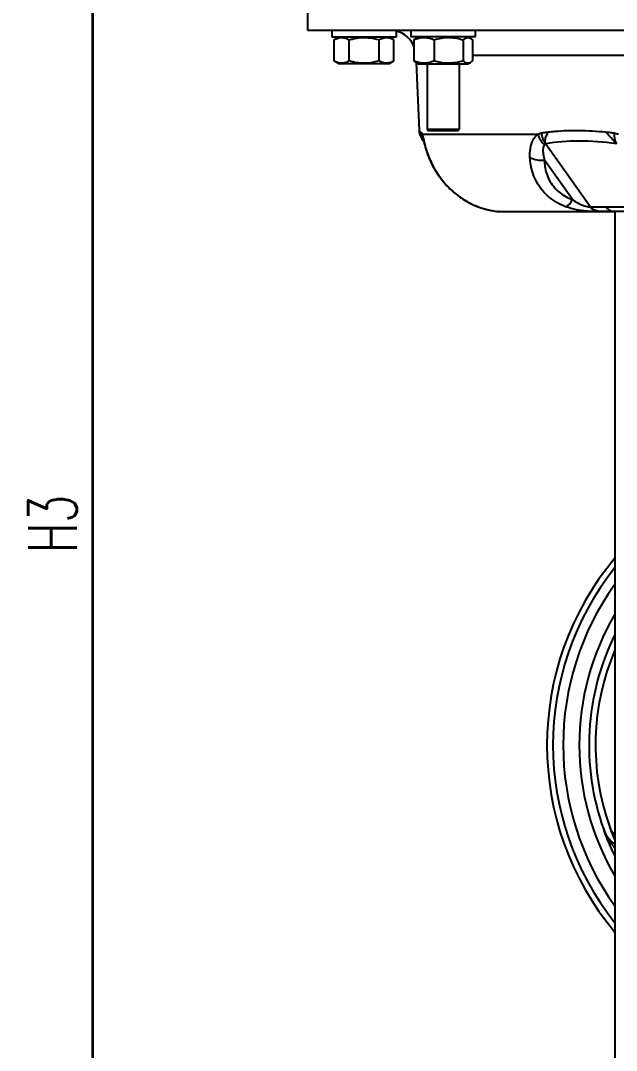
# Model space of a CAD drawing. Header units: millimetres. Extents: x 84 to 2201, y 54 to 1551.
# Drawn here: x 443.9 to 628, y 810.7 to 1128.8 of the extents above; entities that cross this region are included whole.
import ezdxf

# ---------------------------------------------------------------- set-up
doc = ezdxf.new("R2010")
doc.units = ezdxf.units.MM
doc.header["$LTSCALE"] = 0.3
doc.layers.add('7标注层', color=4, linetype='Continuous', lineweight=35)
doc.styles.add('HC_GBDIM', font='romans', dxfattribs={"width": 0.667, "bigfont": 'gbcbig'})
doc.dimstyles.new('HC_GBDIM', dxfattribs={"dimtxt": 3.5, "dimasz": 2.5, "dimexe": 2, "dimexo": 0, "dimgap": 1.5, "dimtad": 1, "dimdec": 1, "dimzin": 0, "dimdsep": 46, "dimtxsty": 'HC_GBDIM', "dimcen": 2.5, "dimclrd": 130, "dimclre": 130, "dimclrt": 3, "dimadec": 0, "dimazin": 0, "dimtfac": 0.714286, "dimtdec": 1, "dimtmove": 0, "dimatfit": 3, "dimfxl": 1, "dimtzin": 0, "dimlwd": -1, "dimlwe": -1, "dimarcsym": 0})

# ---------------------------------------------------------------- blocks, each defined once
blk = doc.blocks.new('*D80')
at = {"layer": '7标注层', "color": 130}
for p, q in [((708.02, 1289.76), (464.24, 1289.76)), ((466.24, 671.76), (466.24, 1274.76)), ((680.02, 656.76), (464.24, 656.76))]:
    blk.add_line(p, q, dxfattribs=at)
for points in [[(468.74, 1274.76), (463.74, 1274.76), (466.24, 1289.76)], [(463.74, 671.76), (468.74, 671.76), (466.24, 656.76)]]:
    blk.add_solid(points, dxfattribs=at)
at = {"layer": 'Defpoints', "color": 0}
for p in [(466.24, 1289.76), (708.02, 1289.76), (680.02, 656.76)]:
    blk.add_point(p, dxfattribs=at)
at = {"layer": '7标注层', "color": 3, "insert": (453.74, 973.26), "char_height": 15, "attachment_point": 5, "rotation": 90, "style": 'HC_GBDIM'}
blk.add_mtext('H3{}{{\\H0.7x;}{}}', dxfattribs=at)

msp = doc.modelspace()

# ---------------------------------------------------------------- linework, layer by layer
at = {"color": 7, "linetype": 'Continuous', "lineweight": 25}
for p, q in [((532.524, 1131.762), (532.524, 1125.762)), ((532.524, 1125.762), (932.524, 1125.762)), ((540.024, 1125.762), (540.024, 1123.762)), ((540.024, 1123.762), (560.024, 1123.762)), ((542.399, 1123.762), (540.787, 1122.831)), ((559.262, 1122.831), (557.649, 1123.762)), ((560.024, 1123.762), (560.024, 1125.508)), ((564.475, 1125.762), (564.475, 1123.762)), ((569.475, 1123.762), (564.475, 1123.762)), ((566.077, 1123.237), (565.441, 1122.831)), ((566.85, 1123.762), (566.066, 1123.31)), ((584.475, 1123.762), (569.475, 1123.762)), ((582.883, 1123.31), (582.1, 1123.762)), ((584.475, 1123.762), (584.475, 1125.74)), ((540.787, 1116.293), (540.787, 1122.831)), ((545.405, 1116.293), (545.405, 1122.831)), ((554.643, 1116.293), (554.643, 1122.831)), ((559.262, 1116.293), (559.262, 1122.831)), ((565.441, 1122.831), (565.441, 1116.293)), ((571.629, 1122.831), (571.629, 1116.293)), ((580.663, 1122.831), (580.663, 1116.293)), ((583.508, 1122.831), (583.508, 1116.293)), ((540.787, 1116.293), (542.399, 1115.362)), ((557.649, 1115.362), (542.399, 1115.362)), ((557.649, 1115.362), (559.262, 1116.293)), ((565.441, 1116.293), (566.077, 1115.887)), ((566.056, 1115.82), (566.066, 1115.815)), ((566.066, 1115.815), (566.85, 1115.362)), ((566.115, 1115.786), (567, 1094.806)), ((566.85, 1115.362), (582.1, 1115.362)), ((569.475, 1115.362), (569.475, 1095.262)), ((579.475, 1095.262), (579.475, 1115.362)), ((582.1, 1115.362), (582.883, 1115.815)), ((569.475, 1095.262), (569.975, 1094.762)), ((569.475, 1095.262), (579.475, 1095.262)), ((578.975, 1094.762), (569.975, 1094.762)), ((578.975, 1094.762), (579.475, 1095.262)), ((567.799, 1094.072), (567.984, 1093.708)), ((567.984, 1093.708), (603.741, 1093.708)), ((603.741, 1093.708), (604.786, 1094.072)), ((627.306, 1094.072), (628.611, 1093.708)), ((606.142, 1090.748), (605.731, 1090.429)), ((606.142, 1090.748), (619.939, 1071.235)), ((614.407, 1073.452), (605.765, 1085.673)), ((585.175, 1071.281), (585.282, 1071.249)), ((592.229, 1069.764), (592.292, 1069.762)), ((592.292, 1069.762), (627.23, 1069.762)), ((619.939, 1071.235), (624.73, 1071.227)), ((627.23, 1069.762), (624.392, 1069.765)), ((624.73, 1071.227), (637, 1071.227)), ((639.5, 1069.762), (627.23, 1069.762)), ((627.524, 1069.762), (627.524, 962.746)), ((627.524, 962.746), (627.524, 683.762)), ((627.524, 934.356), (627.524, 875.568))]:
    msp.add_line(p, q, dxfattribs=at)
at = {"color": 8, "linetype": 'Continuous', "lineweight": 25}
for p, q in [((583.508, 1118.099), (632.486, 1118.099)), ((592.215, 1069.765), (592.229, 1069.764))]:
    msp.add_line(p, q, dxfattribs=at)
at = {"color": 7, "linetype": 'Continuous', "lineweight": 25, "flags": 128}
msp.add_lwpolyline([(570.119, 1086.262), (570.104, 1086.3), (570.065, 1086.526)], dxfattribs=at)
at = {"color": 7, "linetype": 'Continuous', "lineweight": 25}
for centre, radius, start, end in [((558.024, 1117.762), 8, 22.01657, 75.52249), ((571.994, 1095.061), 5, 182.96455, 225), ((610.124, 1095.339), 6.587, 194.33435, 228.1832), ((610.828, 1094.598), 6.065, 184.97004, 219.40356), ((633.515, 1093.604), 6.227, 175.68579, 207.30357), ((604.964, 1093.784), 8.15, 242.93842, 275.63845), ((610.428, 1075.145), 4.324, 295.71253, 336.9441), ((622.603, 1072.905), 3.144, 212.07183, 264.90635), ((627.383, 1072.889), 3.131, 212.07472, 267.2029), ((696.524, 904.962), 90, 140.05549, 219.94451), ((696.524, 904.962), 85, 144.26871, 215.73129), ((696.524, 904.962), 77, 153.65058, 199.7454), ((696.524, 904.962), 75, 156.92608, 199.7454), ((633.464, 882.327), 10, 199.7454, 233.56297), ((696.524, 904.962), 75, 199.7454, 203.07392)]:
    msp.add_arc(centre, radius, start, end, dxfattribs=at)
at = {"color": 8, "linetype": 'Continuous', "lineweight": 25}
for centre, radius, start, end in [((572.738, 1094.23), 4.942, 181.82963, 203.45457), ((572.394, 1093.725), 4.411, 180.2244, 199.38643), ((696.524, 904.962), 88.143, 141.51964, 218.48036), ((696.524, 904.962), 80, 149.59845, 210.40155)]:
    msp.add_arc(centre, radius, start, end, dxfattribs=at)
at = {"color": 7, "linetype": 'Continuous', "lineweight": 25}
msp.add_ellipse((725.428, 937.495), major_axis=(-142.242, 142.332), ratio=0.4139525, start_param=5.7904091, end_param=5.991454, dxfattribs=at)
for points, knots in [([(540.787, 1122.831), (541.187, 1123.037), (541.998, 1123.455), (543.199, 1123.607), (544.347, 1123.383), (545.05, 1123.016), (545.405, 1122.831)], [0, 0, 0, 0, 0.2646044, 0.5349466, 0.7653425, 1, 1, 1, 1]), ([(545.405, 1122.831), (545.603, 1122.886), (545.998, 1122.997), (547.153, 1123.278), (548.919, 1123.57), (551.073, 1123.554), (552.992, 1123.271), (554.091, 1122.978), (554.643, 1122.831)], [0, 0, 0, 0, 0.0655979, 0.1312479, 0.3806478, 0.6361469, 0.817176, 1, 1, 1, 1]), ([(554.643, 1122.831), (555.044, 1123.037), (555.854, 1123.455), (557.055, 1123.607), (558.203, 1123.383), (558.907, 1123.016), (559.262, 1122.831)], [0, 0, 0, 0, 0.2646044, 0.5349466, 0.7653425, 1, 1, 1, 1]), ([(565.441, 1122.831), (565.978, 1123.037), (567.064, 1123.455), (568.673, 1123.607), (570.21, 1123.383), (571.153, 1123.016), (571.629, 1122.831)], [0, 0, 0, 0, 0.2646044, 0.5349466, 0.7653425, 1, 1, 1, 1]), ([(571.629, 1122.831), (572.413, 1123.037), (573.998, 1123.455), (576.347, 1123.607), (578.592, 1123.383), (579.968, 1123.016), (580.663, 1122.831)], [0, 0, 0, 0, 0.2646044, 0.5349466, 0.7653425, 1, 1, 1, 1]), ([(580.663, 1122.831), (581.004, 1123.103), (581.579, 1123.562), (582.42, 1123.565), (583.027, 1123.257), (583.386, 1122.939), (583.508, 1122.831)], [0, 0, 0, 0, 0.3635927, 0.6127918, 0.8687099, 1, 1, 1, 1]), ([(545.405, 1116.293), (545.004, 1116.087), (544.194, 1115.67), (542.993, 1115.517), (541.845, 1115.741), (541.142, 1116.108), (540.787, 1116.293)], [0, 0, 0, 0, 0.2646044, 0.5349466, 0.7653425, 1, 1, 1, 1]), ([(554.643, 1116.293), (553.536, 1116.021), (551.67, 1115.562), (548.939, 1115.559), (546.968, 1115.868), (545.801, 1116.185), (545.405, 1116.293)], [0, 0, 0, 0, 0.3635927, 0.6127918, 0.8687099, 1, 1, 1, 1]), ([(559.262, 1116.293), (558.861, 1116.087), (558.05, 1115.67), (556.85, 1115.517), (555.702, 1115.741), (554.998, 1116.108), (554.643, 1116.293)], [0, 0, 0, 0, 0.2646044, 0.5349466, 0.7653425, 1, 1, 1, 1]), ([(571.629, 1116.293), (571.092, 1116.087), (570.006, 1115.67), (568.397, 1115.517), (566.859, 1115.741), (565.917, 1116.108), (565.441, 1116.293)], [0, 0, 0, 0, 0.2646044, 0.5349466, 0.7653425, 1, 1, 1, 1]), ([(580.663, 1116.293), (579.879, 1116.087), (578.294, 1115.67), (575.945, 1115.517), (573.7, 1115.741), (572.323, 1116.108), (571.629, 1116.293)], [0, 0, 0, 0, 0.2646044, 0.5349466, 0.7653425, 1, 1, 1, 1]), ([(583.508, 1116.293), (583.448, 1116.238), (583.326, 1116.127), (582.97, 1115.846), (582.426, 1115.555), (581.763, 1115.571), (581.171, 1115.853), (580.833, 1116.146), (580.663, 1116.293)], [0, 0, 0, 0, 0.0655979, 0.1312479, 0.3806478, 0.6361469, 0.817176, 1, 1, 1, 1]), ([(567.484, 1094.378), (567.485, 1094.377), (567.502, 1094.36), (567.52, 1094.343), (567.587, 1094.278), (567.659, 1094.208), (567.75, 1094.12), (567.785, 1094.085), (567.799, 1094.072)], [0, 0, 0, 0, 0.00564832, 0.18918715, 0.18972867, 0.69425548, 0.88480212, 1, 1, 1, 1]), ([(604.786, 1094.072), (604.871, 1094.085), (605.325, 1094.155), (606.072, 1094.259), (606.744, 1094.343), (607.042, 1094.377), (607.047, 1094.378)], [0, 0, 0, 0, 0.115198, 0.6101438, 0.9943517, 1, 1, 1, 1]), ([(607.047, 1094.378), (606.746, 1093.953), (606.188, 1093.165), (605.85, 1092.009), (605.917, 1091.198), (606.095, 1090.84), (606.142, 1090.748)], [0, 0, 0, 0, 0.3825064, 0.7103386, 0.9247448, 1, 1, 1, 1]), ([(607.047, 1094.378), (607.715, 1094.449), (610.744, 1094.772), (616.455, 1094.994), (621.877, 1094.584), (624.6, 1094.378)], [0, 0, 0, 0, 0.1235055, 0.559748, 1, 1, 1, 1]), ([(624.6, 1094.378), (624.605, 1094.377), (624.774, 1094.36), (624.944, 1094.343), (625.562, 1094.278), (626.189, 1094.208), (626.923, 1094.12), (627.201, 1094.085), (627.306, 1094.072)], [0, 0, 0, 0, 0.0056483, 0.1891871, 0.1897287, 0.6942555, 0.8848021, 1, 1, 1, 1]), ([(627.982, 1090.748), (627.753, 1091.012), (627.436, 1091.379), (626.714, 1092.173), (625.782, 1093.166), (625.014, 1093.954), (624.6, 1094.378)], [0, 0, 0, 0, 0.2088057, 0.2894955, 0.6173899, 1, 1, 1, 1]), ([(567.984, 1093.708), (568.056, 1093.427), (568.259, 1092.635), (568.68, 1090.738), (569.31, 1088.538), (569.811, 1087.202), (570.065, 1086.526)], [0, 0, 0, 0, 0.1879466, 0.529986, 0.7622204, 1, 1, 1, 1]), ([(568.226, 1092.283), (568.224, 1092.287), (568.215, 1092.314), (568.259, 1092.175), (568.346, 1091.847), (568.516, 1091.188), (568.768, 1090.226), (569.147, 1088.935), (569.589, 1087.579), (569.973, 1086.655), (570.135, 1086.267)], [0, 0, 0, 0, 0.0117729, 0.0773009, 0.1745103, 0.2984133, 0.4530057, 0.6371596, 0.8474563, 1, 1, 1, 1]), ([(601.257, 1086.526), (601.264, 1087.438), (601.278, 1089.338), (602.062, 1091.82), (603.057, 1093.201), (603.647, 1093.638), (603.741, 1093.708)], [0, 0, 0, 0, 0.3210461, 0.6692349, 0.9471593, 1, 1, 1, 1]), ([(605.731, 1090.429), (605.563, 1090.085), (605.384, 1089.721), (605.257, 1088.719), (605.301, 1087.494), (605.61, 1086.28), (605.765, 1085.673)], [0, 0, 0, 0, 0.2778458, 0.2943463, 0.6470729, 1, 1, 1, 1]), ([(570.065, 1086.526), (570.52, 1085.495), (571.44, 1083.408), (573.348, 1080.433), (575.65, 1077.642), (578.245, 1075.239), (581.051, 1073.256), (583.406, 1071.997), (584.843, 1071.424), (585.282, 1071.249)], [0, 0, 0, 0, 0.1554171, 0.3145305, 0.4725629, 0.6352728, 0.7825402, 0.9336476, 1, 1, 1, 1]), ([(570.15, 1086.275), (570.327, 1085.83), (570.833, 1084.558), (571.947, 1082.543), (573.435, 1080.289), (575.129, 1078.221), (576.981, 1076.343), (578.978, 1074.677), (581.097, 1073.248), (583.166, 1072.097), (584.556, 1071.548), (585.183, 1071.3)], [0, 0, 0, 0, 0.0679209, 0.1942185, 0.3178958, 0.4371899, 0.555695, 0.6735618, 0.7885615, 0.9045481, 1, 1, 1, 1]), ([(612.304, 1071.249), (611.38, 1071.655), (609.508, 1072.476), (607.072, 1074.224), (604.976, 1076.331), (603.338, 1078.732), (602.161, 1081.373), (601.467, 1083.981), (601.322, 1085.74), (601.257, 1086.526)], [0, 0, 0, 0, 0.14596655, 0.29551188, 0.44192823, 0.59216097, 0.73527586, 0.88158055, 1, 1, 1, 1]), ([(605.765, 1085.673), (605.787, 1085.045), (605.834, 1083.666), (606.301, 1081.578), (607.165, 1079.481), (608.446, 1077.538), (610.102, 1075.857), (612.095, 1074.44), (613.629, 1073.784), (614.407, 1073.452)], [0, 0, 0, 0, 0.1202958, 0.2639288, 0.4109334, 0.5561573, 0.705669, 0.8507394, 1, 1, 1, 1]), ([(614.407, 1073.452), (615.046, 1073.03), (616.136, 1072.312), (617.731, 1071.658), (618.775, 1071.379), (619.442, 1071.26), (619.765, 1071.244), (619.939, 1071.235)], [0, 0, 0, 0, 0.392083, 0.6688763, 0.8053045, 0.8952865, 1, 1, 1, 1]), ([(585.18, 1071.281), (585.76, 1071.074), (586.869, 1070.678), (588.465, 1070.27), (589.801, 1070.014), (590.818, 1069.878), (591.513, 1069.813), (591.832, 1069.791), (591.919, 1069.785), (591.857, 1069.79), (591.791, 1069.795), (591.73, 1069.802), (591.707, 1069.805)], [0, 0, 0, 0, 0.1880881, 0.359098, 0.5352073, 0.6741606, 0.7946258, 0.913819, 0.9639114, 0.9796843, 0.9921461, 1, 1, 1, 1]), ([(585.282, 1071.249), (586.155, 1070.952), (587.842, 1070.378), (590.079, 1069.957), (591.576, 1069.802), (592.082, 1069.778), (592.128, 1069.774), (592.137, 1069.773)], [0, 0, 0, 0, 0.2768202, 0.5345519, 0.7751221, 0.9566286, 1, 1, 1, 1]), ([(622.324, 1069.773), (621.973, 1069.776), (621.028, 1069.784), (619.676, 1069.828), (617.799, 1069.963), (615.39, 1070.242), (613.406, 1070.889), (612.304, 1071.249)], [0, 0, 0, 0, 0.1255865, 0.3379656, 0.3813584, 0.6565127, 1, 1, 1, 1]), ([(619.939, 1071.235), (620.102, 1071.05), (620.365, 1070.753), (621.148, 1070.289), (622.479, 1069.856), (623.682, 1069.799), (624.392, 1069.765)], [0, 0, 0, 0, 0.1662321, 0.2670689, 0.5669488, 1, 1, 1, 1]), ([(624.392, 1069.765), (624.388, 1069.765), (624.233, 1069.765), (623.732, 1069.767), (623.095, 1069.769), (622.572, 1069.772), (622.386, 1069.773), (622.339, 1069.773), (622.328, 1069.773), (622.325, 1069.773), (622.324, 1069.773), (622.324, 1069.773)], [0, 0, 0, 0, 0.00697479, 0.22571372, 0.72718816, 0.93184702, 0.98301172, 0.9958029, 0.99900069, 0.99980014, 1, 1, 1, 1]), ([(627.548, 870.739), (627.048, 871.781), (626.108, 873.741), (624.974, 876.47), (624.35, 878.117), (624.053, 878.943), (624.052, 878.948)], [0, 0, 0, 0, 0.3586774, 0.6744962, 0.9979837, 1, 1, 1, 1]), ([(627.524, 877.097), (627.084, 877.605), (626.42, 878.369), (626.056, 879.308), (625.934, 879.624)], [0, 0, 0, 0, 0.6641069, 1, 1, 1, 1])]:
    msp.add_open_spline(points, degree=3, knots=knots, dxfattribs=at)
at = {"color": 8, "linetype": 'Continuous', "lineweight": 25}
for points, knots in [([(567.042, 1094.807), (567.028, 1094.821), (566.908, 1094.937), (567.214, 1094.64), (567.484, 1094.378)], [0, 0, 0, 0, 0.1194849, 1, 1, 1, 1]), ([(568.179, 1092.27), (568.041, 1092.542), (567.657, 1093.297), (567.552, 1093.956), (567.484, 1094.378)], [0, 0, 0, 0, 0.3602805, 1, 1, 1, 1]), ([(624.052, 878.948), (624.054, 878.942), (624.387, 878.016), (625.26, 876.203), (626.513, 874.313), (627.366, 873.356), (627.524, 873.178)], [0, 0, 0, 0, 0.00306268, 0.44272824, 0.89651762, 1, 1, 1, 1])]:
    msp.add_open_spline(points, degree=3, knots=knots, dxfattribs=at)

# ---------------------------------------------------------------- dimensions: what is measured, and where the dimension line sits
at = {"layer": '7标注层'}
dim = msp.add_linear_dim(base=(466.24, 1289.762), p1=(680.024, 656.762), p2=(708.024, 1289.762), angle=90, text='H3{}{{\\H0.7x;}{}}', dimstyle='HC_GBDIM', override={"dimtxt": 15, "dimasz": 15, "dimgap": 5, "dimdec": 2, "dimtxsty": 'HC_GBDIM'}, dxfattribs=at)
dim.commit()
dim.dimension.update_dxf_attribs({"geometry": '*D80', "text_midpoint": (453.74, 973.262)})

doc.saveas('drawing.dxf')
